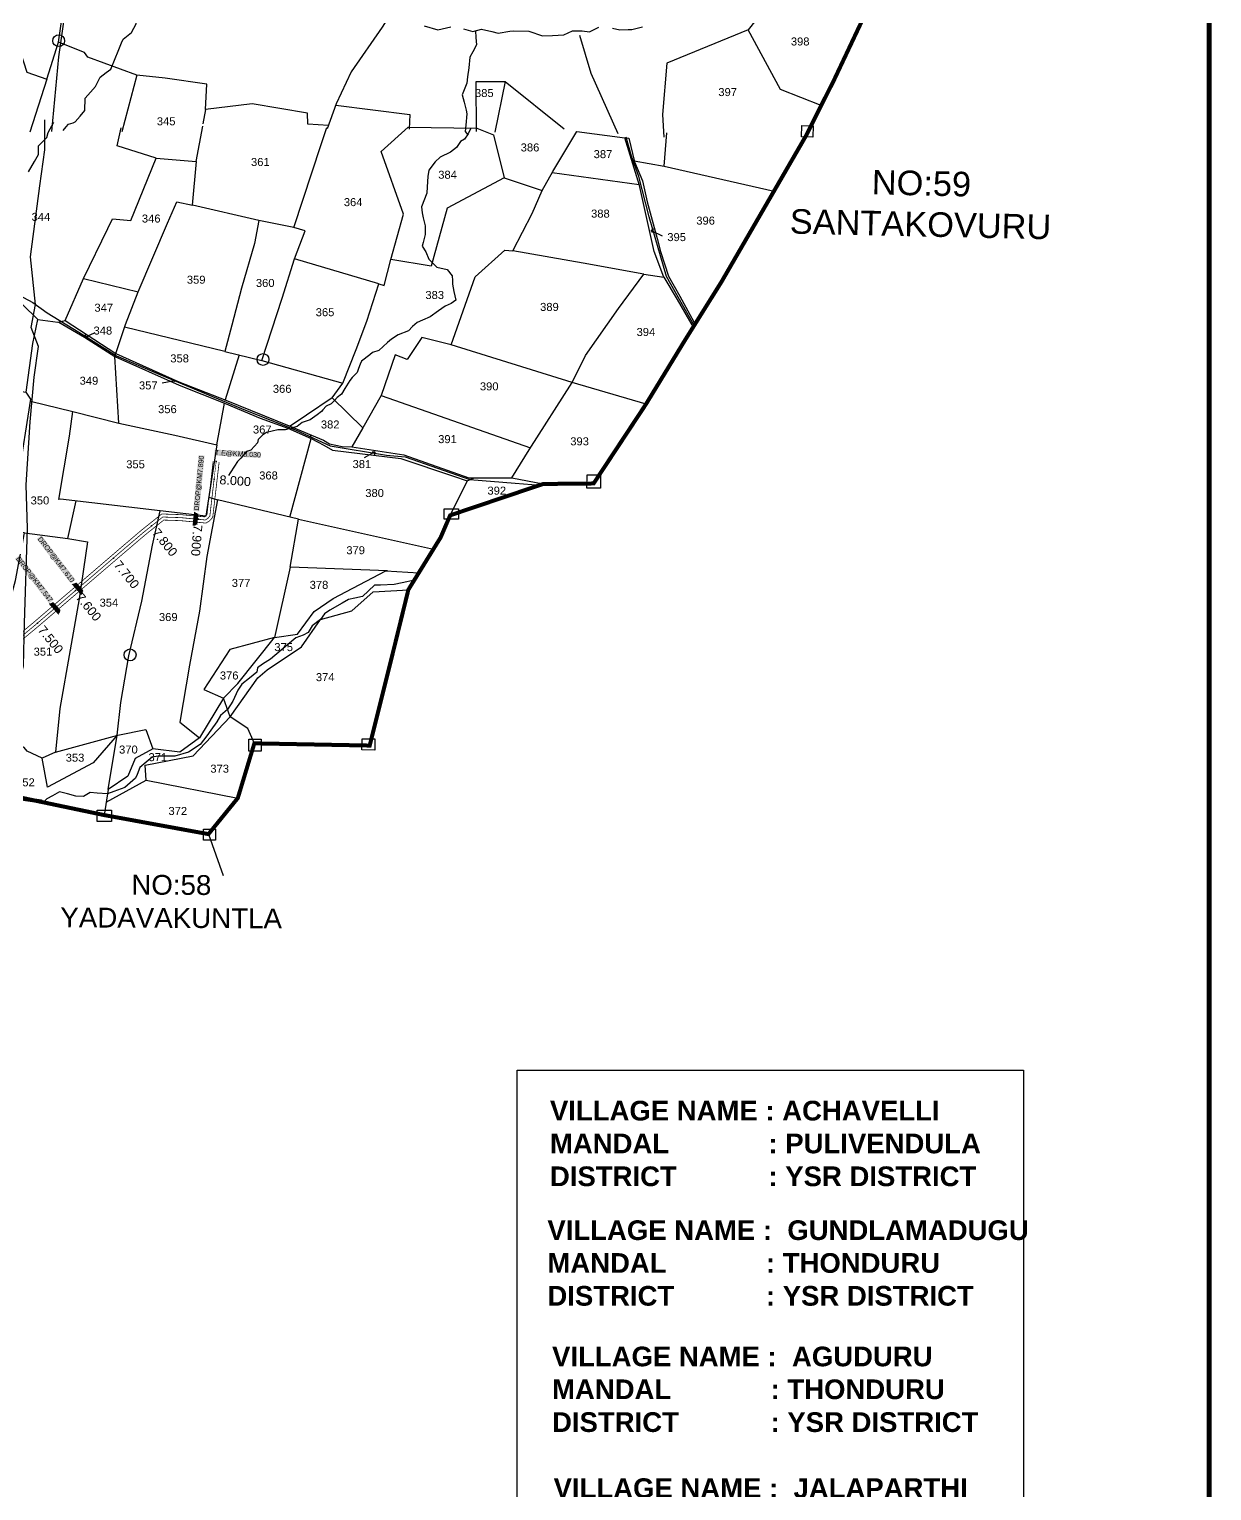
# Model space of a CAD drawing. Header units: inches. Extents: x 201585 to 225365, y 1598878 to 1613111.
# Drawn here: x 210278 to 212643, y 1602165 to 1605088 of the extents above; entities that cross this region are included whole.
import ezdxf
from ezdxf.enums import TextEntityAlignment as Align

# ---------------------------------------------------------------- set-up
doc = ezdxf.new("R2010")
doc.units = ezdxf.units.IN
doc.header["$LTSCALE"] = 15
doc.header["$MEASUREMENT"] = 0
doc.linetypes.add('DASHED2', pattern=[0.375, 0.25, -0.125])
doc.linetypes.add('HIDDEN2', pattern=[0.1875, 0.125, -0.0625])
for name, color, linetype in [('BOUNDRY STONES', 240, 'Continuous'), ('CANAL1', 7, 'Continuous'), ('CSMark', 72, 'Continuous'), ('DIMENSION', 7, 'Continuous'), ('PLOTS', 7, 'Continuous'), ('PLOTS NO', 7, 'Continuous'), ('ROADS', 1, 'Continuous'), ('STREAMS', 4, 'Continuous'), ('STRUCTURE', 5, 'Continuous'), ('TEXT', 1, 'Continuous'), ('text2', 7, 'Continuous'), ('VILLAGE BOUNDRY', 5, 'Continuous')]:
    doc.layers.add(name, color=color, linetype=linetype)
doc.styles.get("Standard").update_dxf_attribs({"font": 'arial.ttf'})

# ---------------------------------------------------------------- blocks, each defined once
blk = doc.blocks.new('DROP')
h = blk.add_hatch()
h.set_pattern_fill('ANSI31', color=1, scale=10, angle=45)
h.set_pattern_definition([(90, (-324.4107, -25.7687), (-1.25, 0), [])])
h.paths.add_polyline_path([(-9.9, -4.3), (-13.8, 4.1), (13.8, 4.1), (10.2, -4.3)])
at = {"layer": 'STRUCTURE', "color": 5, "const_width": 0.49}
blk.add_lwpolyline([(-9.9, -4.3), (-13.8, 4.1), (13.8, 4.1), (10.2, -4.3), (-9.9, -4.3)], dxfattribs=at)
at = {"layer": 'STRUCTURE', "color": 5}
blk.add_circle((0, 0), 1.33, dxfattribs=at)

msp = doc.modelspace()

# ---------------------------------------------------------------- linework, layer by layer
at = {"layer": 'BOUNDRY STONES', "color": 1}
for points in [[(211823, 1604894.8), (211845.6, 1604894.3), (211845.1, 1604871.8), (211822.5, 1604872.3)], [(211393.6, 1604196.4), (211420.6, 1604196.2), (211420.4, 1604169.7), (211393.5, 1604169.8)], [(211108, 1604128.5), (211136.9, 1604128.4), (211136.8, 1604107.9), (211107.9, 1604108)], [(210717.4, 1603667.8), (210741.9, 1603667.7), (210741.7, 1603643.7), (210717.3, 1603643.8)], [(210943.8, 1603668.5), (210969.1, 1603668.4), (210969, 1603646.2), (210943.6, 1603646.3)], [(210414.1, 1603525.9), (210442.7, 1603525.8), (210442.6, 1603503.3), (210414, 1603503.4)], [(210626.8, 1603488), (210651, 1603487.9), (210650.9, 1603466), (210626.7, 1603466.1)]]:
    msp.add_lwpolyline(points, close=True, dxfattribs=at)
msp.add_lwpolyline([(210636.6, 1603478), (210666.3, 1603395.5)], dxfattribs=at)
for centre, radius in [((210337.2, 1605064.6), 11.8), ((210745.7, 1604427.1), 11.9), ((210479.9, 1603836.4), 11.9)]:
    msp.add_circle(centre, radius, dxfattribs=at)
at = {"layer": 'CANAL1', "color": 200, "const_width": 1.5}
for points in [[(210248.2, 1603869), (210285.7, 1603900.2), (210370.4, 1603972.6), (210454.5, 1604044.7), (210502.8, 1604085.9), (210543.2, 1604118.2), (210581.4, 1604116.9), (210628.8, 1604112.4), (210631.2, 1604113.8), (210633.7, 1604116.7), (210646, 1604223.7)], [(210255.5, 1603859.5), (210293.4, 1603891), (210378.2, 1603963.5), (210462.3, 1604035.6), (210510.4, 1604076.7), (210547.2, 1604106), (210580.7, 1604104.9), (210631.6, 1604100), (210639, 1604104.5), (210645.2, 1604111.6), (210658, 1604222.3)]]:
    msp.add_lwpolyline(points, dxfattribs=at)
at = {"layer": 'CANAL1', "color": 1, "linetype": 'HIDDEN2', "ltscale": 4}
msp.add_lwpolyline([(210647.9, 1604187.7, 1, 1, 0), (210652, 1604223, 0, 0, 0)], format="xyseb", dxfattribs=at)
at = {"layer": 'CANAL1', "color": 1, "linetype": 'HIDDEN2', "ltscale": 4, "const_width": 1.5}
msp.add_lwpolyline([(210251.8, 1603864.3), (210289.6, 1603895.6), (210374.3, 1603968), (210458.4, 1604040.2), (210506.6, 1604081.3), (210545.2, 1604112.1), (210581, 1604110.9), (210630.2, 1604106.2), (210635.1, 1604109.1), (210639.4, 1604114.1), (210647.9, 1604187.7)], dxfattribs=at)
at = {"layer": 'PLOTS'}
for points in [[(210493.6, 1604995.6), (210395.3, 1605031.4), (210388.9, 1605041.2), (210337.1, 1605061.8), (210348.9, 1605143.9), (210358.4, 1605210.4), (210368.4, 1605280.8), (210380.3, 1605363.7), (210390.6, 1605406.9), (210403.6, 1605531.4)], [(211096.4, 1605399), (211100.9, 1605278.5), (211036, 1605174.9), (210983.8, 1605091.4), (210922.3, 1605002.6), (210891.7, 1604938.2), (210873.9, 1604888.1)], [(211846.3, 1605251.6), (211716, 1605086.6), (211553.1, 1605019.7), (211544.7, 1604917.1), (211547.2, 1604871.6)], [(211861.9, 1604935), (211780.6, 1604966.8), (211716, 1605086.6)], [(210630.8, 1604927.2), (210633.1, 1604978), (210550.3, 1604989.7), (210493.6, 1604995.6), (210463.4, 1604882.4)], [(211172.4, 1604882.8), (211171.8, 1604982.9), (211230.2, 1604983.3), (211347.8, 1604888.3)], [(211230.2, 1604983.3), (211209, 1604881.6)], [(210876.4, 1604895.1), (210835.5, 1604897.7), (210834.9, 1604919.6), (210723.7, 1604938.1), (210630.8, 1604927.2), (210625.5, 1604898.2)], [(210891, 1604936), (211039.2, 1604917.1), (211037.8, 1604887.6)], [(210295.2, 1604506.9), (210335.7, 1604501.7), (210349.9, 1604505.2), (210386.8, 1604588.8), (210435.7, 1604689.1), (210444.9, 1604708.1), (210481.7, 1604704.9), (210531.8, 1604829.9), (210454, 1604854.6), (210461.8, 1604890.7)], [(210531.8, 1604829.9), (210611.8, 1604823), (210625.3, 1604893.9)], [(210977, 1604578.6), (210808.7, 1604628.3), (210830.2, 1604684.7), (210807.5, 1604691.2), (210861.9, 1604857.4), (210873.1, 1604891.4)], [(210883.7, 1604350.2), (210905.6, 1604380), (210931.9, 1604446.9), (210953, 1604503.5), (210977, 1604578.6), (210988.2, 1604575), (211001.1, 1604627.3), (211026.9, 1604717.7), (210982, 1604843.3), (211036, 1604891.8), (211173.3, 1604889.6), (211206.5, 1604876.7), (211227.8, 1604790.6), (211303.8, 1604764.9)], [(211507, 1604597.7), (211386.2, 1604619.8), (211245.5, 1604644.7), (211284.2, 1604719), (211303.8, 1604764.9), (211325.2, 1604803.1), (211373, 1604883.2), (211469.4, 1604870.1)], [(211547.6, 1604813.8), (211553.3, 1604880.6)], [(211547.1, 1604591.8), (211527.9, 1604643.3), (211498.4, 1604775.2), (211469.4, 1604870.1)], [(211469.4, 1604870.1), (211477, 1604869.6), (211488.4, 1604822.1), (211504.4, 1604784.7), (211514.1, 1604742.2), (211534.2, 1604668.9), (211540.8, 1604642.8), (211556.8, 1604593.6), (211579.1, 1604553.6), (211607.3, 1604502.7), (211609.4, 1604497.5)], [(210280.9, 1604344.1), (210365.2, 1604322.9), (210457.4, 1604299.6), (210449.7, 1604433.3), (210470.6, 1604497.1), (210495.9, 1604562.6), (210554.9, 1604699.6), (210573.4, 1604742.6), (210604.9, 1604735.6), (210612.4, 1604822.9)], [(211487.9, 1604824.2), (211547.6, 1604813.8), (211767.5, 1604763.9)], [(211227.8, 1604790.6), (211113.8, 1604729.7), (211081.9, 1604613.5), (211001.1, 1604627.3)], [(211324.1, 1604801.2), (211497.9, 1604777)], [(210807.5, 1604691.2), (210737.6, 1604704.8), (210604.9, 1604735.6)], [(210737.6, 1604704.8), (210728.7, 1604659.1), (210702.7, 1604569.8), (210683.3, 1604495.9), (210669.6, 1604443.4), (210743.4, 1604425), (210784.2, 1604549.5), (210808.7, 1604628.3)], [(211511.6, 1604338), (211364.2, 1604381.2), (211121.9, 1604456.5), (211169.7, 1604592.4), (211229.5, 1604645.5), (211245.5, 1604644.7)], [(210133.5, 1604381.3), (210271.8, 1604361.6), (210285.7, 1604458.9), (210295.2, 1604506.9), (210265, 1604537.1), (210185.4, 1604594.3)], [(210386.8, 1604588.8), (210495.9, 1604562.6)], [(211243.4, 1604190.4), (211278.2, 1604246.8), (211364.2, 1604381.2), (211390.5, 1604434.8), (211456.5, 1604529.2), (211507, 1604597.7), (211547.1, 1604591.8), (211573.9, 1604546.8), (211605.7, 1604491.5)], [(210337.7, 1604502.1), (210388.5, 1604472), (210449.7, 1604433.3), (210578, 1604375.9), (210668.4, 1604339.5), (210740, 1604309.7), (210795.1, 1604289.8), (210841.8, 1604269.3), (210867.4, 1604256.1), (210884.4, 1604245.8), (211021.6, 1604229.1), (211126.8, 1604193.9), (211153.9, 1604184.8), (211168, 1604190.4)], [(210349.9, 1604505.2), (210451.6, 1604439.2), (210577.6, 1604382.6), (210671.4, 1604346.1), (210797.7, 1604294.6), (210866.5, 1604265.8), (210878.6, 1604258.3), (210903.8, 1604253.3), (210923.2, 1604252.2), (211027.6, 1604236.6), (211157.2, 1604190.4), (211243.4, 1604190.4), (211305.8, 1604178.2)], [(210669.6, 1604443.4), (210469, 1604492)], [(211121.9, 1604456.5), (211063.6, 1604471.1), (211034.1, 1604427.3), (211009.8, 1604436.7), (210982, 1604355.2), (210945.1, 1604290.5), (210923.2, 1604252.2)], [(210697.8, 1604436.4), (210669.9, 1604346.7)], [(210743.4, 1604425), (210905.6, 1604380)], [(210213.2, 1603850.9), (210250.6, 1603985.5), (210268.6, 1604080.5), (210243.7, 1604085.2), (210257, 1604190.2), (210281.5, 1604347.8), (210271.8, 1604361.6)], [(210982, 1604355.2), (211280.5, 1604250.4)], [(210653.7, 1604256.8), (210631.2, 1604113.8), (210540.3, 1604124.5), (210340.5, 1604148), (210337.3, 1604147.3), (210359, 1604274), (210365.2, 1604322.9)], [(210457.4, 1604299.6), (210569.6, 1604275.5), (210653.7, 1604256.8), (210668.4, 1604339.5)], [(210945.1, 1604290.5), (210883.7, 1604350.2), (210832.7, 1604315.5), (210800.3, 1604293.5)], [(210799.6, 1604112.1), (210841.8, 1604269.3), (210841.4, 1604276.3)], [(210637.2, 1604152), (210654.5, 1604146.8), (210633.5, 1604033.3), (210618.8, 1603924.1), (210598.5, 1603815.7), (210579.3, 1603701.8), (210619, 1603670.7), (210579.3, 1603641.6), (210525.3, 1603648.8)], [(210268.6, 1604080.5), (210355.3, 1604069.3), (210372.4, 1604144.3)], [(210436.2, 1603567.4), (210454, 1603675.7), (210461.3, 1603741.1), (210477.6, 1603834.3), (210503.6, 1603944.1), (210524.6, 1604055.9), (210540.3, 1604124.5)], [(210799.7, 1604011.6), (210816.5, 1604108), (210654.5, 1604146.8)], [(210816.5, 1604108), (211086.4, 1604047.7)], [(210355.3, 1604069.3), (210394.7, 1604062.3), (210378.1, 1603948.5), (210360.3, 1603846.8), (210339.6, 1603729.4), (210331, 1603641.7), (210303.9, 1603629.9), (210273.8, 1603644), (210267.8, 1603651.4), (210230.3, 1603668.4)], [(210994.9, 1604004.2), (210799.7, 1604011.6), (210768.5, 1603871), (210679.6, 1603847), (210627.6, 1603767.3), (210666.6, 1603749.8)], [(210666.6, 1603749.8), (210695.3, 1603779.5), (210768.5, 1603871), (210814.8, 1603877.6), (210848.1, 1603923.3), (210885.8, 1603948.9), (210991.4, 1604004.4), (211057.4, 1604000.8)], [(210432.1, 1603541.7), (210512, 1603586), (210510.3, 1603616), (210605.9, 1603634.8), (210679.8, 1603712.7), (210735.5, 1603790.8), (210753.9, 1603806.3), (210822.4, 1603852.3), (210861, 1603907), (210923.5, 1603924.8), (210965.8, 1603962.5), (211036.4, 1603966.8)], [(210331, 1603641.7), (210455.6, 1603676.2), (210511.2, 1603686.9), (210525.3, 1603648.8), (210490.2, 1603629), (210475.1, 1603593.7), (210436.2, 1603567.4), (210427.9, 1603516.1)], [(210454, 1603675.7), (210405.9, 1603620.4), (210314.7, 1603571.6), (210303.9, 1603629.9)], [(210512, 1603586), (210695.3, 1603550.1)]]:
    msp.add_lwpolyline(points, dxfattribs=at)
at = {"layer": 'PLOTS NO'}
for points in [[(211525.5, 1604681), (211522.1, 1604685), (211526.5, 1604688.8)], [(211522.1, 1604685), (211543.9, 1604674.5)], [(210390.3, 1604471.9), (210409.9, 1604481.4)], [(210390.3, 1604476.8), (210390.3, 1604471.9), (210396.3, 1604471.9)], [(210568.7, 1604384.3), (210544, 1604380)], [(210565.8, 1604386.4), (210568.7, 1604384.3), (210567.2, 1604381.8)], [(210969.3, 1604242.7), (210948.1, 1604230.2)], [(210963.8, 1604242.7), (210969.3, 1604242.7), (210968.7, 1604236.7)]]:
    msp.add_lwpolyline(points, dxfattribs=at)
at = {"layer": 'ROADS', "color": 1}
for points in [[(210323.4, 1604882.8), (210337.2, 1605032.5), (210358, 1605178.2), (210346.1, 1605235.9), (210374.4, 1605322.2), (210383.7, 1605424.1)], [(211378.7, 1605075.7), (211401.2, 1604999.7), (211455.3, 1604879.2)], [(210243.3, 1603554.8), (210238.8, 1603629.8), (210235.3, 1603685.7), (210267.1, 1603814.3), (210269, 1603899.6), (210275, 1604089.1), (210272.1, 1604176.7), (210280.4, 1604302.6), (210288.4, 1604391.9), (210297.1, 1604453.2), (210282.4, 1604491.3), (210290.9, 1604537.3), (210280.6, 1604632.6), (210299.6, 1604774.2), (210309.3, 1604846.3), (210309.7, 1604906.5)], [(211607.7, 1604494.8), (211552.2, 1604592.8), (211517.9, 1604712.7), (211497.5, 1604793.2), (211482.8, 1604833.9), (211472.2, 1604871.8)]]:
    msp.add_lwpolyline(points, dxfattribs=at)
at = {"layer": 'ROADS'}
msp.add_lwpolyline([(210217.4, 1604577.2), (210285.5, 1604541.1), (210314, 1604520.5), (210377.4, 1604481.7), (210452.5, 1604434.2), (210539.5, 1604396.8), (210636.8, 1604356.5), (210710.9, 1604325.7), (210812, 1604285.9), (210880.2, 1604254.3), (210992.7, 1604235.9), (211030.1, 1604232.5), (211159.6, 1604187.1), (211249.7, 1604179.5), (211299.8, 1604176.1)], dxfattribs=at)
at = {"layer": 'STREAMS', "color": 4}
for points in [[(210346.4, 1604885.3), (210352.4, 1604892.3), (210356.9, 1604897.6), (210365.9, 1604900.6), (210370.3, 1604902.1), (210380, 1604913.8), (210389.5, 1604925.3), (210390.2, 1604949.5), (210400.7, 1604961.5), (210410.7, 1604972.8), (210420, 1604991.4), (210432.4, 1605001.1), (210441.3, 1605008), (210450.2, 1605028.9), (210456, 1605043.4), (210463, 1605060.7), (210465.9, 1605068), (210482.9, 1605080.8), (210492.4, 1605098.3), (210497.7, 1605122.8), (210508.4, 1605132.8), (210517, 1605146.4), (210525.1, 1605159.2), (210537.7, 1605179.2)], [(209999.5, 1605153.7), (210243, 1605097.1), (210273.4, 1605001.9), (210313.4, 1604987.6), (210337.1, 1605061.8)], [(211068.2, 1605094.2), (211095.6, 1605086.3), (211121.2, 1605092.3)], [(211170.4, 1605084.6), (211171.6, 1605071.2), (211172.9, 1605056.5), (211165.3, 1605042.3), (211159.4, 1605031.4), (211157, 1605010.6), (211154.8, 1604992.4), (211153.3, 1604979.6), (211144.1, 1604956.5), (211147.8, 1604941.5), (211151.8, 1604925.6), (211153.5, 1604918.7), (211151.4, 1604896), (211150.2, 1604882.9), (211155.3, 1604876.4)], [(211146.9, 1605088.1), (211165.5, 1605083.2), (211182.9, 1605088), (211203.1, 1605082.8), (211216, 1605079.4), (211239.5, 1605083.4), (211246.5, 1605084.6), (211277, 1605083.7), (211304.8, 1605074.2), (211324.3, 1605075.3), (211347.5, 1605076.5), (211364.7, 1605084.7), (211384.2, 1605084.2), (211398.8, 1605082.1), (211417.1, 1605092)], [(211444.3, 1605089.5), (211459, 1605086.2), (211475.6, 1605087), (211483.5, 1605087.3), (211504.4, 1605092.6)], [(210313.4, 1604987.6), (210279.7, 1604882)], [(210276.6, 1604802.1), (210288.8, 1604823.1), (210296.9, 1604836.8), (210296.5, 1604854.2), (210302.6, 1604860.2), (210313.3, 1604870.8), (210316.3, 1604881), (210327.2, 1604901.5)], [(211161.2, 1604889.8), (211156, 1604878.4), (211148.3, 1604867.9), (211140.5, 1604863.1), (211132.6, 1604851.1), (211120.3, 1604841.9), (211099.9, 1604831.5), (211089.8, 1604822.3), (211077.4, 1604806), (211075.2, 1604792.8), (211074.1, 1604772.5), (211073.4, 1604759.7), (211062.6, 1604732.3), (211063.8, 1604720.1), (211066.2, 1604710.1), (211070, 1604694.3), (211070.2, 1604676.9), (211065.9, 1604661.3), (211063.8, 1604653.5), (211071.2, 1604642.2), (211077.1, 1604627.8), (211093.6, 1604611.8), (211113.9, 1604607.3), (211124.2, 1604594.3), (211124.4, 1604585), (211124.5, 1604577.9), (211127.2, 1604562.9), (211131, 1604545.7), (211121.7, 1604538.9), (211110.2, 1604534.1), (211096.7, 1604524.4), (211080, 1604512.4), (211064.7, 1604505.7), (211053.7, 1604500.9), (211044.7, 1604493.4), (211036.8, 1604484.2), (211015.7, 1604476.7), (211002.5, 1604467.7), (210994.9, 1604460.9), (210986.2, 1604453.2), (210977.5, 1604445.4), (210964.8, 1604441.1), (210959.4, 1604436.2), (210942.7, 1604423.8), (210940, 1604417.5), (210936.8, 1604408.9), (210933.8, 1604401.1), (210924.2, 1604390.9), (210919, 1604385.4), (210909.1, 1604369.1), (210902.5, 1604358.1), (210894.3, 1604351), (210888.8, 1604345.3), (210882, 1604338.4), (210872.2, 1604333.5), (210865.6, 1604326.2), (210862.9, 1604323.3), (210854, 1604316.7), (210840.1, 1604306.5), (210823.8, 1604300.9), (210814.2, 1604293.3), (210790.1, 1604286.8), (210775.4, 1604286.7), (210752.6, 1604280.9), (210744.5, 1604275.6), (210735.9, 1604267), (210734.9, 1604260.2), (210728.5, 1604253.6), (210721.1, 1604246), (210712.5, 1604243.1), (210701.7, 1604229.9), (210694.5, 1604222.9), (210688.6, 1604213.6), (210680.3, 1604200.6), (210676.6, 1604194.9)], [(211048.3, 1603986.1), (211024, 1603980.6), (211008.2, 1603977), (210980.7, 1603976), (210968.7, 1603975.6), (210944.5, 1603953.2), (210929.4, 1603949.7), (210916.9, 1603946.9), (210904, 1603939.6), (210879.6, 1603925.8), (210869, 1603918.4), (210861, 1603907), (210843.8, 1603894.5), (210836.2, 1603881.5), (210826.2, 1603875.6), (210811.5, 1603870.5), (210769.3, 1603835.3), (210760.5, 1603828.1), (210745, 1603817.6), (210734.5, 1603810.6), (210733.4, 1603801.9), (210718.7, 1603789.7), (210703.6, 1603778.2), (210695.6, 1603766), (210685.5, 1603743.7), (210674.7, 1603727.1), (210660.8, 1603715.3), (210653.6, 1603702.3), (210641.6, 1603686.1), (210633.2, 1603674.7), (210620.1, 1603657), (210596.9, 1603642.2), (210569.5, 1603633.6), (210536.2, 1603633.7), (210524.3, 1603632.2), (210511.9, 1603621.6), (210499.7, 1603611), (210494, 1603597.5), (210490.9, 1603590.1), (210469.5, 1603571.3), (210447.3, 1603563.1), (210434.8, 1603558.5), (210414, 1603560.1), (210400.3, 1603561.1), (210386.6, 1603553.5), (210371.5, 1603553.9), (210354.9, 1603558.4), (210339.1, 1603562.6), (210324.7, 1603554.5), (210313.2, 1603548.7), (210306.6, 1603541.5)]]:
    msp.add_lwpolyline(points, dxfattribs=at)
at = {"layer": 'text2', "color": 5, "const_width": 10}
msp.add_lwpolyline([(202205.6, 1612391.7), (212637.8, 1612391.7), (212637.8, 1598882.9), (202205.6, 1598882.9)], close=True, dxfattribs=at)
at = {"layer": 'text2'}
msp.add_lwpolyline([(211253.6, 1603005.9), (212266.3, 1603005.9), (212266.3, 1601656), (211253.6, 1601656)], close=True, dxfattribs=at)
at = {"layer": 'text2', "color": 2, "linetype": 'Continuous'}
for p in [(210652, 1604223, 72), (210610.7, 1604108.1), (210376.3, 1603969.8), (210330.5, 1603930.6)]:
    msp.add_point(p, dxfattribs=at)
at = {"layer": 'text2', "color": 3, "linetype": 'Continuous'}
for p in [(210647.9, 1604187.7), (210523, 1604094.4), (210616.6, 1604107.5), (210446.5, 1604030), (210370.6, 1603964.9), (210294.6, 1603899.9)]:
    msp.add_point(p, dxfattribs=at)
at = {"layer": 'VILLAGE BOUNDRY', "linetype": 'DASHED2', "ltscale": 8, "const_width": 8}
for points in [[(211942, 1605101.4), (211887.9, 1604986.8), (211858.6, 1604928.5), (211832, 1604875.4), (211789.9, 1604802.6), (211662.5, 1604582.5), (211587.8, 1604463), (211511.6, 1604338), (211406.8, 1604179.2), (211305.8, 1604178.2), (211119.9, 1604115.5), (211100.9, 1604071.3), (211036.4, 1603966.8), (211002.1, 1603827.3), (210959, 1603655.1), (210728.4, 1603659.5), (210695.3, 1603550.1), (210636.6, 1603478), (210427.9, 1603516.1), (210239, 1603555.7)], [(210238.6, 1603552.7), (210304.1, 1603543), (210238.6, 1603552.7)]]:
    msp.add_lwpolyline(points, dxfattribs=at)
at = {"layer": 'VILLAGE BOUNDRY', "color": 6}
for points in [[(211153.9, 1604184.8), (211119.9, 1604115.5)], [(210728.4, 1603659.5), (210715.2, 1603689.3), (210679.8, 1603712.7), (210666.6, 1603749.8), (210619, 1603670.7)]]:
    msp.add_lwpolyline(points, dxfattribs=at)

# ---------------------------------------------------------------- block references
at = {"layer": 'text2', "color": 3, "linetype": 'Continuous'}
for p, rotation in [((210610.8, 1604108.1), 84.0017143704001), ((210376.3, 1603969.8), 131.6410785303888), ((210330.5, 1603930.6), 131.3356358232424)]:
    msp.add_blockref('DROP', p, dxfattribs=dict(at, rotation=rotation))

# ---------------------------------------------------------------- texts
at = {"layer": 'CSMark', "color": 1}
for s, rotation, p in [('8.000', 356.2286, (210658.7, 1604186.8)), ('7.800', 308.9781, (210529.7, 1604085.9)), ('7.900', 265.405, (210615.6, 1604096.8)), ('7.700', 308.9781, (210453.2, 1604021.5)), ('7.600', 308.9781, (210377.3, 1603956.4)), ('7.500', 308.9781, (210301.3, 1603891.4))]:
    msp.add_text(s, height=18, rotation=rotation, dxfattribs=at).set_placement(p, align=Align.MIDDLE_LEFT)
at = {"layer": 'DIMENSION', "attachment_point": 2}
for s, insert, char_height, width, rotation in [('\\pxqc;NO:59\\PSANTAKOVURU', (212062.9, 1604804.3), 49.169, 602.972, 358.7233), ('\\pxqc;NO:58\\PYADAVAKUNTLA', (210562.5, 1603396.3), 39.645, 486.175, 359.7243)]:
    msp.add_mtext(s, dxfattribs=dict(at, insert=insert, char_height=char_height, width=width, rotation=rotation))
at = {"layer": 'PLOTS NO'}
for s, p in [('398', (211801.2, 1605055.1)), ('385', (211169.6, 1604952)), ('397', (211656.2, 1604953.9)), ('345', (210533.4, 1604895.5)), ('386', (211261, 1604843.2)), ('361', (210721.7, 1604814.1)), ('387', (211406.9, 1604829.8)), ('384', (211096.1, 1604788.6)), ('364', (210907.3, 1604733.8)), ('344', (210283, 1604704.3)), ('346', (210503.5, 1604701)), ('388', (211401.7, 1604710.9)), ('396', (211612.1, 1604696.9)), ('395', (211554.2, 1604663.9)), ('359', (210593.4, 1604578.7)), ('360', (210731.5, 1604572.2)), ('383', (211070.4, 1604548.1)), ('347', (210408.6, 1604522.7)), ('365', (210851.1, 1604513.7)), ('389', (211299.8, 1604524.3)), ('348', (210406.8, 1604477)), ('394', (211492.7, 1604474.2)), ('358', (210560.3, 1604421.3)), ('349', (210379, 1604376.7)), ('357', (210497.7, 1604367.3)), ('390', (211179.4, 1604365.4)), ('366', (210765.4, 1604360.5)), ('356', (210535.9, 1604319.8)), ('367', (210725.6, 1604279.1)), ('382', (210861.4, 1604289.2)), ('391', (211095.9, 1604259.9)), ('393', (211360.1, 1604255.5)), ('355', (210472.2, 1604209.6)), ('381', (210924.8, 1604210)), ('368', (210738.1, 1604187.2)), ('350', (210281, 1604137.3)), ('380', (210950.2, 1604152.2)), ('392', (211194.5, 1604156.9)), ('379', (210912.3, 1604037.7)), ('377', (210683.2, 1603972.3)), ('378', (210839, 1603968.5)), ('354', (210418.9, 1603932.9)), ('369', (210537.6, 1603904.1)), ('375', (210768.4, 1603844)), ('351', (210287, 1603834.9)), ('376', (210659.4, 1603787.2)), ('374', (210851.4, 1603783.9)), ('370', (210457.9, 1603639.1)), ('353', (210351.2, 1603622.9)), ('371', (210516.7, 1603623.9)), ('373', (210640.4, 1603600.9)), ('352', (210252, 1603573.6)), ('372', (210556.7, 1603516.3))]:
    msp.add_text(s, height=16, dxfattribs=at).set_placement(p)
at = {"layer": 'STRUCTURE', "color": 5, "char_height": 10, "attachment_point": 1, "bg_fill": 1, "box_fill_scale": 1.1, "bg_fill_color": 7, "bg_fill_true_color": 16777215, "bg_fill_transparency": 0}
for s, insert, width, rotation in [('DROP@KM7.890', (210607.3, 1604125.5), 109.889, 84.5286), ('T.E@KM8.030', (210650, 1604246.1), 90.393, 356.9597), ('DROP@KM7.610', (210302.5, 1604074), 109.889, 307.5378), ('DROP@KM7.547', (210259, 1604034.4), 109.923, 307.5378)]:
    msp.add_mtext(s, dxfattribs=dict(at, insert=insert, width=width, rotation=rotation))
at = {"layer": 'TEXT', "char_height": 39.374, "attachment_point": 1}
for s, insert, width in [('\\pxql;{\\fArial|b1|i0|c0|p34;\\C1;VILLAGE NAME :\\C5; ACHAVELLI \\P\\C1;MANDAL             : \\C5;PULIVENDULA \\P\\C1;DISTRICT            : \\C5;YSR DISTRICT}', (211319.5, 1602944.7), 938.027), ('\\pxql;{\\fArial|b1|i0|c0|p34;\\C1;VILLAGE NAME :\\C5;  GUNDLAMADUGU \\P\\C1;MANDAL             : \\C5;THONDURU \\P\\C1;DISTRICT            : \\C5;YSR DISTRICT}', (211314.4, 1602705.7), 1029.341), ('\\pxql;{\\fArial|b1|i0|c0|p34;\\C1;VILLAGE NAME :\\C5;  AGUDURU\\P\\C1;MANDAL             : \\C5;THONDURU \\P\\C1;DISTRICT            : \\C5;YSR DISTRICT}', (211323.7, 1602453.1), 1029.341), ('{\\fArial|b1|i0|c0|p34;\\C1;VILLAGE NAME :\\C5;  JALAPARTHI \\P\\pxql;\\C1;MANDAL             : \\C5;THONDURU \\P\\C1;DISTRICT            : \\C5;YSR DISTRICT}', (211326.8, 1602189.8), 1029.341)]:
    msp.add_mtext(s, dxfattribs=dict(at, insert=insert, width=width))

doc.saveas('drawing.dxf')
